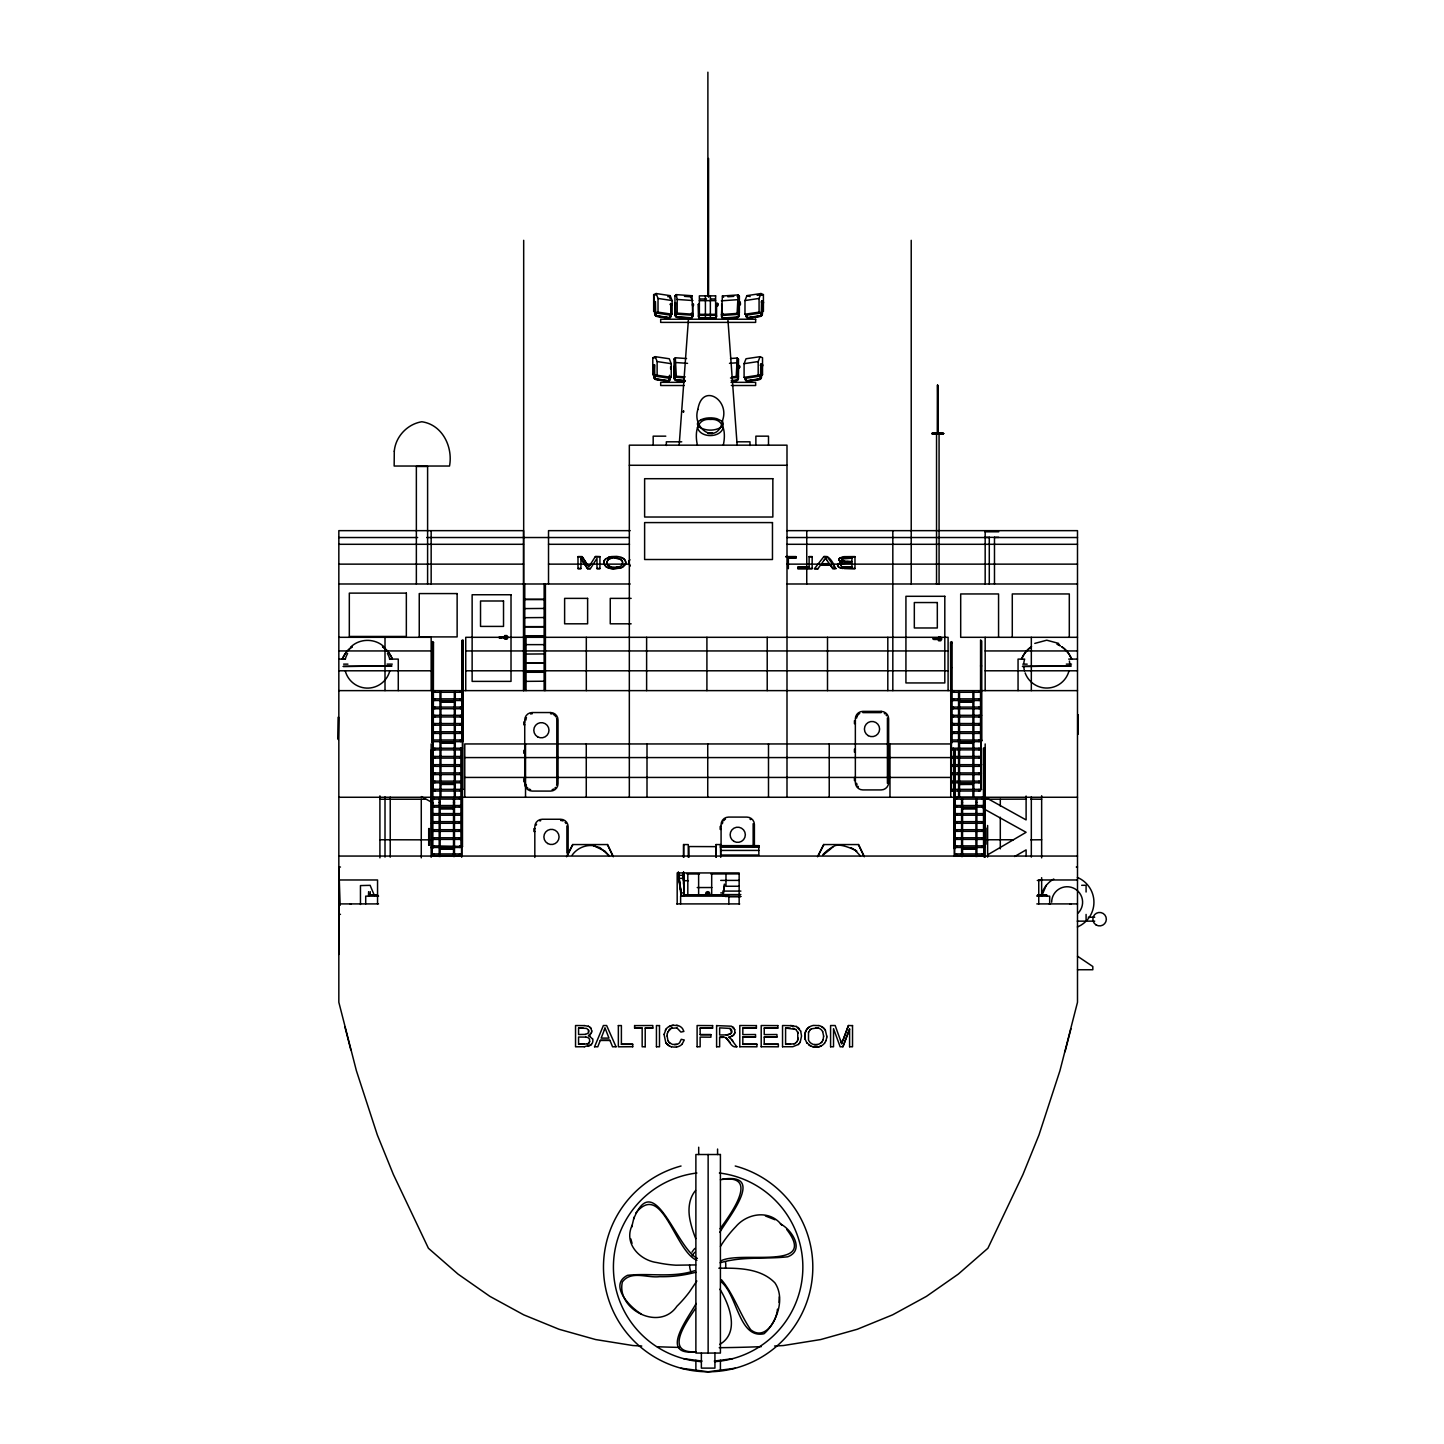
<?xml version="1.0" encoding="UTF-8"?>
<svg xmlns="http://www.w3.org/2000/svg" width="1444" height="1444" viewBox="0 0 1444 1444"><rect width="100%" height="100%" fill="white"/><g stroke="black" fill="none" stroke-linecap="round" stroke-linejoin="round"><path stroke-width="1.5" d="M678.391 871.995L681.532 896.146L678.608 875.299M683.662 871.995L683.626 879.234L683.553 874.432M725.989 873.891L725.953 886.255L739.129 886.255M683.373 880.696L683.391 872.194M683.445 857.321L683.481 844.559L688.246 844.559L688.301 857.321M678.373 878.349L683.572 878.349L683.662 875.299L678.355 875.299L681.171 896.146L681.153 892.915M683.806 896.146L683.662 875.299L683.572 878.349M724.346 884.107L722.993 896.146L724.653 885.028M683.481 884.107L683.553 875.299M678.373 877.519L678.337 879.288L678.283 872.375M338.835 954.43L338.835 867.032L340.459 867.032M720.484 847.664L720.556 845.642L758.768 845.642L758.876 855.047L720.682 855.047L720.556 845.642M758.678 847.664L758.768 845.642M431.16 750.05L432.695 750.05M953.942 848.512L953.961 749.382L955.116 750.05L954.917 848.675L954.719 847.484M779.074 1302.47L779.309 1296.874M664.059 1034.373L665.864 1042.983M826.69 1037.821L826.762 1036.16M823.64 1036.142L823.08 1039.861M433.2 741.674L433.29 742.866L433.489 642.237L432.352 641.551L432.153 742.866L432.207 642.598M433.29 739.996L463.055 739.996L463.253 741.079L462.982 639.927L461.755 640.504L461.954 741.638L432.171 741.638M679.167 445.366L688.445 319.214M955.098 750.465L953.942 750.537M432.695 848.44L432.731 642.201M462.477 846.834L462.513 640.558M667.11 1036.052L667.29 1033.886M708.823 893.601C702.614 893.006 712.831 893.006 706.621 893.601M731.368 1036.467L732.487 1035.908A5.632 5.198 0 0 0 734.87 1032.478L734.725 1029.644M603.754 562.745L603.827 561.68M738.913 302.608C740.555 308.113 739.545 300.298 740.303 302.446M737.956 366.397C738.768 363.527 738.534 370.711 737.956 366.397C739.418 363.888 740.736 368.021 738.389 367.967M589.621 1041.629L589.567 1039.463A3.484 3.213 0 0 0 587.257 1037.388L585.831 1037.027M622.581 562.709L622.021 564.839A7.78 4.043 0 0 1 619.169 566.86M588.647 1030.294L588.195 1033.218L585.289 1034.464M588.629 1032.388L588.773 1031.377M629.205 560.958L629.133 563.954M591.571 1032.352L591.769 1030.944M731.675 1032.388L729.978 1028.417L719.635 1027.875L719.635 1034.969L728.029 1034.879L731.224 1033.218M664.059 1034.464L666.099 1029.031A9.242 8.538 0 0 1 669.24 1026.449A11.173 10.307 0 0 1 673.337 1025.24L677.994 1025.655M607.112 561.174L607.021 563.828M606.877 562.745L607.834 560.001A7.274 3.791 0 0 1 612.545 557.853L619.043 558.359L622.003 560.597M826.69 1037.731L825.968 1040.709M761.457 301.85C764.309 297.915 763.334 306.706 761.457 301.85L762.811 300.749M762.703 302.41L762.27 303.366M760.555 364.971C763.425 361.036 762.45 369.844 760.555 364.971L762.631 364.628M632.183 1225.234C623.465 1243.374 639.548 1260.233 656.876 1262.561A125.953 125.664 0 0 0 675.954 1265.197L695.647 1264.926M739.039 315.225A2.184 2.04 -46 0 1 736.927 317.5L723.805 318.276A2.455 2.292 -46 0 1 721.44 316.074L722.397 296.002L738.101 294.919L739.364 296.128L739.364 313.023L738.606 312.301L738.119 314.377L722.415 315.478L721.404 314.503L737.108 313.402L738.119 314.377M737.108 313.402L738.101 294.919M738.48 376.144L737.722 375.422L737.234 377.516L736.223 376.541L737.216 358.04L730.483 358.509M697.434 445.257C694.943 434.626 695.683 418.02 710.358 419.428C725.014 418.02 725.754 434.626 723.263 445.257M697.434 427.424C700.033 438.29 720.664 438.29 723.263 427.424M433.489 642.652L432.316 642.742M463.253 641.1L461.881 641.262L461.755 741.007M808.514 1032.352L808.496 1039.969A7.78 7.184 0 0 0 811.347 1043.452C815.246 1046.268 821.546 1044.391 823.08 1039.77M722.415 315.478L722.903 313.384M631.696 1227.165L634.096 1217.166M797.07 1041.647L798.261 1038.182M797.792 1040.149L797.738 1031.846M1065.04 1051.755L1070.943 1028.724M604.404 1029.879L604.946 1027.749L608.971 1038.11L601.173 1038.11L604.404 1029.789M840.787 565.236L840.949 564.423A3.484 1.805 0 0 1 843.26 563.196L851.942 563.196M667.29 1033.976L667.832 1031.882M692.47 304.07L692.47 305.496M693.499 304.142L693.499 305.568M838.964 558.81L840.552 561.878M838.747 559.821L839.65 558.034M603.827 561.878L604.079 560.85M681.983 1044.355L684.275 1040.005L681.243 1039.301L679.655 1042.658A6.119 5.65 0 0 1 676.875 1044.355L672.489 1044.445L669.059 1042.442M777.45 1309.185C776.583 1321.368 764.381 1340.862 750.718 1329.762C739.851 1314.058 734.039 1294.781 721.531 1279.817M715.989 846.635L688.896 846.545L689.023 857.213M830.589 1046.81L830.589 1025.529L835.173 1025.529L841.708 1043.759L848.422 1025.529L852.52 1025.619M633.609 1219.097C654.276 1167.51 675.954 1247.833 697.398 1258.41M842.935 1040.366L848.422 1025.529M849.595 1029.067L842.917 1046.81L849.595 1028.976L849.595 1046.81M744.978 300.551L746.909 295.641L760.988 293.529L763.407 294.63L763.407 311.507L761.963 310.857L761.024 313.005L746.927 315.099L744.978 314.232L744.978 300.551L759.075 298.439L760.988 293.529M762.522 374.646L761.078 373.996L760.122 376.126L746.043 378.238L744.093 377.353L744.093 363.671L746.006 358.762L760.104 356.668L762.522 357.751L762.522 374.646L758.497 375.241M760.122 376.126L758.19 375.26L758.19 361.56L760.104 356.668M616.047 1046.719L612.581 1046.81L609.909 1040.312L600.307 1040.312L597.78 1046.81L594.549 1046.719M585.831 1037.117L578.575 1037.027L578.575 1044.319L587.329 1043.886A3.357 3.105 0 0 0 589.278 1042.46L589.621 1041.539M800.229 1042.081L801.546 1036.016L800.644 1030.98M594.549 1046.81L603.375 1025.529L606.642 1025.529L616.047 1046.81M1041.9 895.551L1046.214 885.334M950.892 742.721L950.549 642.237L951.831 641.605L951.975 642.869L950.892 642.742M950.748 741.638L980.53 741.638L980.566 639.963L981.288 640.919M432.496 750.718L431.521 750.537M462.279 749.093L461.304 748.931M983.725 748.931L984.7 747.848L983.364 748.335L983.581 847.466L953.798 847.466M825.968 1040.619L824.578 1043.218M808.514 1032.442L810.264 1029.608M589.964 1034.68L591.571 1032.261M951.831 642.598L951.885 742.866L951.795 741.674M981.721 640.956L981.83 741.079L981.667 740.086L951.885 739.996M696.152 1303.481C688.355 1317.776 657.959 1356.566 696.116 1351.692M431.305 750.393L431.521 848.512M461.304 846.906L461.322 845.859M731.224 1033.308L731.837 1031.305A3.429 3.177 0 0 0 729.978 1028.507M566.553 856.599L572.654 844.559L607.617 844.559L613.339 856.599M566.788 856.599L572.889 844.559M817.557 856.599L823.658 844.559M817.773 856.599L823.874 844.559M629.205 561.156L629.873 559.622M604.079 561.048L604.494 560.073M720.069 1228.79C730.104 1214.891 761.349 1172.889 720.43 1179.73M667.832 1031.973L671.279 1028.309L676.857 1027.929M635.865 1212.942C662.435 1180.506 674.619 1251.136 696.911 1260.341M719.852 1232.255C728.299 1217.4 765.861 1172.636 722.451 1179.188M740.104 302.265L740.303 304.756M739.274 304.828L739.075 302.319M505.581 636.84L505.581 637.977M939.394 638.41L939.394 639.53M695.448 1308.535C687.398 1320.664 663.482 1352.847 694.726 1351.855M589.91 565.218L595.343 556.572L599.928 556.572L599.928 568.701L596.986 568.701L596.986 558.341L590.343 568.701L587.6 568.701L580.921 558.503L580.921 568.701L577.997 568.701L577.997 556.572L582.094 556.572L588.809 566.987L589.91 565.019M799.362 1043.47L800.229 1041.99M696.838 1280.99L689.546 1291.802A125.953 125.664 0 0 1 676.875 1306.297C659.312 1332.072 615.92 1308.95 622.4 1281.911C631.154 1270.07 647.544 1278.301 659.673 1276.64C671.875 1276.983 684.095 1275.341 695.882 1272.218M665.341 1030.276L666.099 1029.121M823.946 560.489L825.571 557.817L826.112 559.153M823.946 560.29L821.546 563.792L829.343 563.593M695.539 1190.524C688.517 1198.827 687.922 1210.595 690.178 1220.812A114.798 114.383 58.1 0 0 695.719 1238.609M817.936 568.701L820.607 564.893L830.21 564.893C838.585 575.885 834.181 560.597 827.141 556.572L823.874 556.572L814.47 568.701L817.936 568.701L814.47 568.701M821.419 1042.55L822.394 1041.323M604.494 560.272L605.83 558.684M797.07 1041.557L795.211 1043.452M841.87 559.442L843.856 558.142L851.942 557.98L851.942 561.788L842.321 560.85M798.351 1044.553L799.362 1043.38M590.975 1033.507L588.556 1035.529L592.6 1038.94M827.358 850.426C811.077 865.263 845.011 837.574 827.629 850.426M676.55 295.821L674.962 295.839L674.962 312.734L675.702 312.012L676.189 314.106L691.911 315.189L692.921 314.214L677.2 313.131L676.189 314.106M674.962 295.839L676.207 294.63L691.929 295.731L692.885 315.785A2.455 2.292 46 0 1 690.503 317.987L677.38 317.211A2.184 2.04 46 0 1 675.269 314.954L675.395 302.698L675.666 314.557A2.184 2.04 46 0 0 677.796 316.832L690.485 317.716A2.184 2.04 46 0 0 692.597 315.749M692.885 303.908L692.47 316.182A2.455 2.292 46 0 1 690.106 318.384L677.362 317.5A2.455 2.292 46 0 1 674.998 314.954L675.395 302.698M690.665 296.941L691.929 295.731M684.979 381.216L676.478 380.62A2.455 2.292 46 0 1 674.095 378.093L674.059 358.978L675.323 357.769L686.55 358.545M685.358 380.548L676.893 379.952A2.184 2.04 46 0 1 674.781 377.696L674.384 366.235M674.059 375.873L674.817 375.151L675.305 377.227L684.294 377.859M675.305 377.227L676.315 376.252L675.323 357.769M761.927 363.87L761.385 366.505M584.297 1046.81L591.444 1044.481M590.524 1045.42L592.202 1043.344A6.733 6.209 0 0 0 592.6 1038.85M605.09 559.55L605.83 558.882A9.855 5.126 0 0 1 608.989 557.348M737.162 296.58L739.364 296.128M350.603 647.201C359.61 638.104 375.44 638.104 384.447 647.201M798.351 1044.463L792.792 1046.719L782.54 1046.719M810.264 1029.698L811.474 1028.724M622.779 567.131L625.396 564.423A15.649 8.123 0 0 0 624.945 560.236A10.415 5.415 0 0 0 620.992 557.492M839.65 558.25L843.982 556.662L854.974 556.572L854.974 568.701L842.52 568.304M719.708 1344.436C740.176 1332.505 729.455 1304.871 719.96 1289.185M987.876 854.722L1026.106 832.304L983.202 808.496M1014.627 856.527L1026.106 849.884L1026.106 856.382M842.285 558.954L851.942 558.178M730.465 1033.976L726.17 1034.879M621.732 567.654L625.396 564.225A15.649 8.123 0 0 0 624.945 560.037A10.415 5.415 0 0 0 622.653 558.034A10.072 5.234 0 0 0 617.039 556.463L611.696 556.554A10.559 5.487 0 0 0 608.989 557.149M811.474 1028.814L817.972 1027.839M760.122 295.262L762.576 294.738M654.511 295.316L655.811 294.72M654.908 357.841L652.796 357.751L652.796 374.646L656.821 375.241M653.681 294.63L656.099 293.529L670.197 295.641L672.11 300.551L672.11 314.232L670.16 315.099L656.063 313.005L655.125 310.857L653.681 311.507L653.681 294.63L654.673 313.763A2.455 2.058 65.9 0 0 656.785 316.453L668.211 318.167A2.455 2.058 65.9 0 0 670.341 316.11M655.432 301.543L655.684 313.438A2.184 1.823 65.9 0 0 657.598 315.839L668.969 317.536A2.184 1.823 65.9 0 0 670.864 315.695L670.864 303.854L671.117 315.767A2.455 2.058 65.9 0 1 668.987 317.824L657.562 316.11A2.455 2.058 65.9 0 1 655.432 313.42M667.76 296.724L670.197 295.641M670.576 303.421L671.406 304.197M670.576 305.731C671.821 300.803 672.958 306.958 671.063 304.901M656.063 313.005L658.013 312.139L672.11 314.232M652.796 357.751L655.215 356.668L669.294 358.762L671.225 363.671L671.225 377.353L669.276 378.238L655.179 376.126L654.24 373.996L652.796 374.646M669.456 375.278L669.456 379.23A2.455 2.058 65.9 0 1 667.327 381.288L655.901 379.591A2.455 2.058 65.9 0 1 653.771 376.902L654.547 364.682L654.8 376.559A2.184 1.823 65.9 0 0 656.695 378.96L668.085 380.656A2.184 1.823 65.9 0 0 669.98 378.833M670.612 366.686L670.612 368.996M655.179 376.126L657.128 375.26L671.225 377.353M1034.788 643.41L1046.738 640.197L1058.705 643.41M794.056 1043.922L795.211 1043.362M620.523 568.088L621.732 567.456M840.715 557.583L854.974 556.77M587.997 1046.377L589.387 1045.925M730.032 1036.882L732.487 1035.817A5.632 5.198 0 0 0 734.87 1032.388M619.169 566.662L616.353 567.474M603.827 563.431L605.938 566.68A9.44 4.91 0 0 0 609.151 568.178A11.353 5.902 0 0 0 613.267 568.864L620.523 567.889M832.737 847.213C839.848 839.072 869.053 858.62 851.003 847.664M694.672 1270.684C672.85 1278.102 649.385 1272.832 627.472 1275.341C608.177 1285.052 630.45 1307.813 641.425 1314.076M838.314 566.806A6.733 3.502 0 0 1 837.917 564.261L841.96 562.149L837.917 564.062A6.733 3.502 0 0 0 838.314 566.608L839.072 567.438M461.141 749.093L461.232 747.793L462.477 748.425M720.556 1261.045C740.032 1250.053 819.019 1271.731 786.818 1229.584M720.105 1262.796C742.126 1256.172 765.482 1259.349 787.774 1256.785C805.283 1250.017 791.583 1229.404 780.41 1223.916M676.875 1044.355L674.529 1044.68M676.496 1047.062L678.084 1046.629A8.736 8.05 0 0 0 681.983 1044.265M794.056 1043.831L785.59 1044.319L785.59 1028.038L795.915 1029.464M619.205 568.25L613.267 568.665A11.353 5.902 0 0 1 609.151 567.961A9.44 4.91 0 0 1 605.938 566.463L604.097 564.261M730.032 1036.792L728.498 1037.171L730.321 1038.218M937.968 433.543L931.795 433.543L943.762 433.543L931.976 433.525L943.564 433.543L937.445 433.543L937.679 384.988L938.04 433.525L943.564 433.543M937.968 433.525L936.542 433.543L936.542 583.954L939.069 583.954L939.069 433.543L931.976 433.525M617.833 567.041L613.104 567.275M750.158 296.598L746.909 295.641M757.143 295.334L763.407 294.63M761.566 301.182L763.19 300.93M761.566 302.608L763.623 302.265M761.89 303.204L763.515 302.933M744.978 314.232L759.075 312.139L761.024 313.005M744.093 363.671L758.19 361.56M760.681 364.303L762.306 364.05M745.339 378.833A2.184 1.823 -65.9 0 0 747.234 380.656L758.605 378.96A2.184 1.823 -65.9 0 0 760.519 376.559L760.753 364.682L760.753 376.541A2.455 2.058 -65.9 0 1 758.641 379.23L747.216 380.945A2.455 2.058 -65.9 0 1 745.086 378.888M745.862 379.23A2.455 2.058 -65.9 0 0 747.974 381.288L759.418 379.591A2.455 2.058 -65.9 0 0 761.529 376.902L761.529 365.025L761.277 376.902A2.184 1.823 -65.9 0 1 759.382 379.303L748.01 380.999A2.184 1.823 -65.9 0 1 746.115 379.176M760.356 365.386L762.107 365.115M760.681 365.747L762.739 365.404M760.988 366.325L762.631 366.054M744.093 377.353L758.19 375.26M714.275 1361.078L732.668 1358.66M735.231 1368.226L708.138 1371.8L681.045 1368.226M843.26 563.395L846.635 563.196M499.137 637.057C518.956 636.732 492.603 639.331 501.267 636.84M932.932 638.609C952.769 638.302 926.47 640.901 935.008 638.41M817.412 1044.553L814.163 1044.553M727.866 296.778L733.805 296.363M721.404 300.803L737.108 299.72M724.238 318.384A2.184 2.04 -46 0 1 722.126 316.398L721.693 304.846M721.711 316.019A2.184 2.04 -46 0 0 723.841 317.987L736.53 317.102A2.184 2.04 -46 0 0 738.642 314.846L738.642 303.005L740.465 303.041M721.711 304.179L721.838 316.453A2.455 2.292 -46 0 0 724.202 318.655L736.963 317.77A2.455 2.292 -46 0 0 739.328 315.243L738.642 303.005M738.245 303.655L740.194 303.511M738.913 304.034L740.537 303.818M739.075 304.648L740.465 304.485M731.819 381.198L736.061 380.909A2.455 2.292 -46 0 0 738.444 378.364L738.48 359.249L737.541 359.321L737.758 377.967A2.184 2.04 -46 0 1 735.646 380.241L731.404 380.53M729.491 363.31L736.223 362.841M738.028 365.747L739.418 365.585M738.444 366.487L738.155 378.364A2.184 2.04 -46 0 1 736.043 380.62L731.422 380.801M738.552 366.253L739.581 366.18M737.342 366.776L739.31 366.632M738.028 367.173L739.635 366.957M738.191 367.769L739.581 367.606M731.747 376.848L736.223 376.541M730.502 377.985L737.234 377.516M939.069 583.954L936.578 583.954M812.719 1046.719L817.25 1047.008A11.353 10.469 0 0 0 821.365 1045.781A9.44 8.718 0 0 0 824.578 1043.128M815.788 1047.171L817.25 1047.099A11.353 10.469 0 0 0 821.365 1045.871M718.823 1268.211C737.92 1267.976 760.735 1268.085 774.923 1282.886C785.392 1298.174 777.125 1322.415 763.966 1333.769C738.534 1338.931 737.685 1294.907 720.935 1281.622M585.289 1034.373L578.575 1034.518L578.575 1028.038L586.661 1028.417L588.647 1030.384M937.589 433.525L937.445 385.007M700.34 298.98L706.477 298.98M710.574 298.98L714.672 298.98M699.365 300.641L715.628 300.641M716.603 303.619L717.668 303.547M717.668 304.142L716.26 303.98L716.26 316.236A2.184 2.112 0 0 1 714.076 318.348M716.603 304.269L717.668 304.269M698.445 304.594L699.365 304.594M716.603 305.045L717.668 304.919M716.603 305.568L717.668 305.659M716.603 305.857L717.668 305.857L717.668 303.348L716.603 303.348L716.549 316.254A2.455 2.383 0 0 1 714.094 318.637L700.9 318.637A2.455 2.383 0 0 1 698.445 316.254L698.445 303.98L698.734 316.236A2.184 2.112 0 0 0 700.936 318.348M699.365 314.323L715.628 314.323M684.167 382.335L660.684 382.335L660.684 385.512L684.167 385.512M731.007 382.335L755.645 382.335L755.645 385.512L731.35 385.512M665.792 436.16L653.175 436.16L653.175 445.167M681.748 441.81L666.334 441.81L666.334 445.51M736.783 441.81L749.996 441.81L749.996 445.51M629.331 465.275L786.998 465.275M630.18 530.652L548.521 530.652L548.521 583.99M786.89 530.652L1077.495 530.652L1077.495 1002.28L1059.95 1070.672L1038.994 1134.93L1022.966 1174.459L987.895 1248.266L958.311 1274.095L926.434 1296.369L892.627 1314.834L857.267 1329.274L820.733 1339.545L783.442 1345.537A1293.824 1293.824 0 0 1 774.58 1346.025M984.989 531.789L998.761 531.789M984.989 537.348L998.761 537.348M338.835 537.529L417.659 537.529M426.666 537.529L629.349 537.529M786.98 537.529L989.663 537.529M994.176 537.529L1077.495 537.529M338.835 544.298L523.504 544.298M548.521 544.298L629.53 544.298M787.052 544.298L1077.495 544.298M785.789 556.572L795.915 556.572L795.915 558.178L788.352 558.178M577.997 556.77L582.094 556.77L587.582 565.073M599.928 556.77L595.343 556.572M785.789 556.77L795.915 556.77M809.127 556.77L812.16 556.77M835.968 568.701L827.141 556.77L823.874 556.572M795.915 557.98L788.352 557.98L788.352 568.701M846.978 561.572L851.942 561.572M338.835 564.135L523.504 564.135M548.521 564.135L629.53 564.135M787.052 564.135L1077.495 564.135M832.737 568.701L830.21 565.091L820.607 564.893M809.127 567.095L797.81 567.095L797.81 568.701L812.16 568.701L812.16 556.572L809.127 556.572L809.127 567.293L797.81 567.293M851.942 567.095L843.188 566.914A3.357 1.751 0 0 1 841.238 566.247L840.895 565.579M577.997 568.503L580.921 568.503M587.6 568.503L590.343 568.701M596.986 568.503L599.928 568.503M797.81 568.503L812.16 568.503M832.737 568.503L835.968 568.503M854.974 568.503L844.198 568.449M338.835 583.99L630.18 583.99M786.89 583.99L1077.495 583.99M631.154 598.376L610.252 598.376L610.252 623.808L631.154 623.808M524.768 599.35L544.135 599.35M524.768 599.495L544.135 599.495M524.768 608.592L544.135 608.447M524.768 617.689L544.135 617.545M524.768 626.642L544.135 626.642M524.768 626.786L544.135 626.786M338.835 637.309L431.16 637.309L431.16 690.629M1077.495 637.309L960.693 637.309L960.693 593.953L998.562 593.953L998.562 637.309M499.046 637.761L501.267 637.977M524.352 644.638L543.72 644.638M338.835 650.937L431.16 650.937M465.744 650.937L948.094 650.937M985.169 650.937L1077.495 650.937M524.768 654.078L544.135 653.933M338.835 659.096L345.441 659.096M389.465 659.096L398.273 659.096L398.273 690.629M1068.686 659.096L1077.495 659.096M343.6 664.132L347.95 664.132M387.1 664.132L392.263 664.132M1022.821 664.132L1027.171 664.132M1066.322 664.132L1071.484 664.132M461.954 665.937L463.055 665.937M980.53 665.937L981.649 665.937M432.171 667.579L433.272 667.579M950.748 667.579L951.867 667.579M338.835 670.792L431.16 670.792M465.744 670.792L948.094 670.792M985.169 670.792L1077.495 670.792M524.768 672.128L544.135 672.128M524.768 672.272L544.135 672.272M524.768 681.369L544.135 681.225M523.504 690.467L524.768 690.304L524.768 583.827M338.835 690.629L1077.495 690.629M432.171 692.272L461.954 692.272M950.748 692.272L980.53 692.272M433.29 698.86L461.954 698.86M951.885 698.86L980.53 698.86M433.29 700.502L461.954 700.502M951.885 700.502L980.53 700.502M440.943 701.856L454.318 701.856M959.52 701.856L972.895 701.856M440.943 702.073L454.318 702.073M959.52 702.073L972.895 702.073M433.29 707.091L461.954 707.091M951.885 707.091L980.53 707.091M433.29 708.733L461.954 708.733M951.885 708.733L980.53 708.733M862.844 712.614L881.165 712.614M1077.892 714.816L1078.09 734.166L1077.892 714.654M433.29 715.322L463.055 715.322M951.885 715.322L981.649 715.322M432.171 716.964L461.954 716.964M950.748 716.964L980.53 716.964M855.408 720.755L854.451 720.755L854.451 723.643L855.408 723.643M524.786 721.928L523.829 721.928L523.829 724.798L524.786 724.798M433.29 723.534L461.954 723.534M951.885 723.534L980.53 723.534M433.29 725.195L461.954 725.195M951.885 725.195L980.53 725.195M433.29 731.765L461.954 731.765M951.885 731.765L980.53 731.765M433.29 733.408L461.954 733.408M951.885 733.408L980.53 733.408M440.943 743.01L454.318 743.01M959.52 743.01L972.895 743.01M440.943 743.209L454.318 743.299M959.52 743.209L972.895 743.299M461.954 748.227L433.29 748.227L433.29 749.869L461.954 749.869M855.408 749.219L854.451 749.219L854.451 752.089L855.408 752.089M524.786 750.375L523.829 750.375L523.829 753.263L524.786 753.263M461.954 756.457L433.29 756.457L433.29 758.1L461.954 758.1M464.769 757.577L950.73 757.577M461.954 764.688L433.29 764.688L433.29 766.331M981.649 764.688L951.885 764.688L951.885 766.331M432.171 766.331L461.954 766.331M950.748 766.331L980.53 766.331L980.53 764.688M461.954 772.919L433.29 772.919L433.29 774.562L461.954 774.562M461.159 773.28L462.261 773.28M983.581 773.28L984.682 773.28M431.377 774.886L432.478 774.886M953.798 774.886L954.899 774.886M464.769 777.432L950.73 777.432M855.408 777.666L854.451 777.666L854.451 780.554L855.408 780.554M524.786 778.839L523.829 778.839L523.829 781.709L524.786 781.709M461.954 781.15L433.29 781.15L433.29 782.792L461.954 782.792M440.943 784.146L454.318 784.146M959.52 784.363L972.895 784.146M440.943 784.435L454.318 784.435M959.52 784.435L972.895 784.435M463.055 789.363L433.29 789.363L433.29 791.023M981.649 789.363L951.885 789.363L951.885 791.023M432.171 791.023L461.954 791.023M950.748 791.023L980.53 791.023L980.53 789.363M439.987 796.781L440.943 796.781M454.318 796.781L455.275 796.781M958.563 796.781L959.52 796.781M972.895 796.781L973.852 796.781M338.835 797.268L1077.495 797.268M432.496 797.467L462.261 797.467M954.917 797.467L984.682 797.467M431.377 799.092L461.159 799.092M953.798 799.092L983.581 799.092M379.916 799.236L425.619 799.236M985.061 799.236L1026.413 799.146M1030.763 799.146L1041.647 799.236M439.193 802.431L440.149 802.431M453.524 802.431L454.481 802.431M961.596 802.431L962.552 802.431M975.927 802.431L976.884 802.431M432.496 805.535L461.159 805.535M954.917 805.535L983.581 805.535M432.496 807.142L461.159 807.142M954.917 807.142L983.581 807.142M440.149 808.478L453.524 808.478M962.552 808.478L975.927 808.478M440.149 808.766L453.524 808.766M962.552 808.766L975.927 808.766M432.496 813.604L461.159 813.604M954.917 813.604L983.581 813.604M432.496 815.21L461.159 815.21M954.917 815.21L983.581 815.21M432.496 821.654L462.261 821.654M954.917 821.654L984.682 821.654M431.377 823.279L461.159 823.279M953.798 823.279L983.581 823.279M721.134 826.473L720.177 826.473L720.177 829.361L721.134 829.361M985.169 827.394L985.169 830.282M534.876 828.639L533.919 828.639L533.919 831.509L534.876 831.509M432.496 829.722L461.159 829.722M954.917 829.722L983.581 829.722M432.496 831.347L461.159 831.347M954.917 831.347L983.581 831.347M432.496 837.791L461.159 837.791M954.917 837.791L983.581 837.791M432.496 839.397L461.159 839.397M954.917 839.397L983.581 839.397M379.916 839.758L429.987 839.848M987.227 839.758L1013.363 839.758M1030.763 839.848L1041.647 839.758M715.899 844.559L720.664 844.559L720.718 857.321M823.621 844.559L858.62 844.559L864.324 856.599M432.496 845.859L462.477 846.455M609.494 855.985L600.018 847.664L593.845 845.787L604.982 851.148L609.224 855.985M720.52 845.787L758.732 845.787M954.917 845.859L984.682 845.859L984.862 846.906L984.7 749.093M720.61 847.213L758.804 847.213M431.377 847.466L461.159 847.466L461.087 748.786M440.149 848.801L453.524 848.801M975.927 848.801L962.552 849L975.927 849.072M440.149 849.072L453.524 849.072M720.646 850.426L758.84 850.426M572.203 855.047C576.896 848.422 585.38 844.361 594.116 845.787M338.835 856.057L1077.495 856.057M1076.285 867.032L1077.495 867.032M687.001 873.963L699.438 873.963M710.881 873.963L739.166 873.891M338.835 879.974L377.552 879.974L377.552 903.908M1077.495 879.974L1038.759 879.974L1038.759 903.908M720.7 880.389L739.147 880.389M1037.297 880.461L1041.647 880.371M683.553 872.375L683.86 880.696L688.373 880.696M1081.664 885.298L1086.087 885.298L1086.087 892.013M697.235 887.555L711.856 887.537M722.903 891.092L740.88 891.092M681.55 892.915L683.824 892.915M720.755 892.915L723.011 892.915M722.866 894.576L740.844 894.576M368.599 894.919L377.552 894.919M1037.839 894.919L1046.792 894.919L1046.792 896.146M377.606 895.352L369.141 894.919M1037.243 895.352L1046.25 894.919M378.545 896.146L365.711 896.146L365.711 903.908M1036.846 896.146L1049.68 896.146L1049.68 903.908M725.068 896.453L740.79 896.453M729.527 896.598L740.754 896.598M350.062 903.908L351.325 903.908M1049.156 903.908L1050.42 903.908M1069.805 903.908L1071.069 903.908M338.835 903.908L378.545 903.908M676.64 903.908L739.689 903.908M1036.846 903.908L1077.495 903.908M338.835 914.341L340.459 914.341M1088.253 917.229L1094.714 917.229M1077.242 921.146L1094.714 921.146M1077.495 969.736L1092.819 969.736L1092.819 966.505L1077.495 956.199M584.152 1025.619L575.542 1025.529L575.542 1046.81L584.297 1046.719M618.357 1025.619L621.389 1025.529L621.389 1044.319L632.707 1044.319M634.602 1025.619L652.814 1025.529L652.814 1028.128L645.215 1028.128M659.493 1025.619L656.442 1025.529L656.442 1046.81M712.596 1025.619L697.109 1025.529L697.109 1046.81M716.603 1025.619L731.458 1026.197L734.725 1029.734M756.403 1025.619L739.797 1025.529L739.797 1046.81M777.811 1025.619L761.205 1025.529L761.205 1046.81M634.602 1028.038L642.165 1028.038L642.165 1046.81L645.215 1046.719M652.814 1028.038L645.215 1028.038L645.215 1046.81M712.596 1028.038L700.141 1028.038L700.141 1034.68L710.917 1034.68M756.403 1028.038L742.83 1028.038L742.83 1034.608L755.537 1034.518L755.537 1037.099L742.83 1037.099M777.811 1028.038L764.237 1028.038L764.237 1034.608L776.944 1034.518L776.944 1037.099L764.237 1037.099M578.575 1028.128L583.177 1028.128M642.165 1028.128L634.602 1028.128L634.602 1025.529M700.141 1028.128L712.596 1028.128L712.596 1025.529M742.83 1028.128L756.403 1028.128L756.403 1025.529M764.237 1028.128L777.811 1028.128L777.811 1025.529M785.59 1028.128L790.409 1028.128M700.141 1034.59L710.917 1034.59L710.917 1037.189L700.141 1037.099L700.141 1046.81L697.109 1046.719M755.537 1037.009L742.83 1037.009L742.83 1044.319L756.945 1044.319M776.944 1037.009L764.237 1037.009L764.237 1044.319L778.352 1044.319M716.603 1046.719L719.635 1046.81L719.635 1037.315C728.949 1033.669 729.148 1048.795 736.837 1046.719M719.635 1037.406L723.173 1037.406M600.307 1040.402L609.909 1040.402M578.575 1044.229L584.297 1044.229M621.389 1044.229L632.707 1044.229L632.707 1046.81M742.83 1044.229L756.945 1044.229L756.945 1046.81L739.797 1046.719M764.237 1044.229L778.352 1044.229L778.352 1046.81L761.205 1046.719M785.59 1044.229L790.482 1044.229M632.707 1046.719L618.357 1046.81L618.357 1025.529M656.442 1046.719L659.493 1046.81L659.493 1025.529M830.589 1046.719L833.531 1046.81L833.531 1028.688L840.173 1046.81L842.917 1046.719M849.595 1046.719L852.52 1046.81L852.52 1025.529M790.464 1025.529L796.384 1026.504M792.828 1025.691L782.54 1025.529L782.54 1046.81M617.039 556.662L611.696 556.752A10.559 5.487 0 0 0 607.78 557.781M614.693 557.907L621.281 559.731M584.152 1025.529L588.376 1026.269M684.474 296.363L690.394 296.778M676.207 294.63L677.2 299.45L692.921 300.532M674.998 303.096L676.081 303.366M674.059 358.978L674.998 359.033L674.998 370.404M676.315 362.57L687.543 363.346M676.315 376.252L685.286 376.884M685.377 380.819L676.875 380.241A2.455 2.292 46 0 1 674.51 377.696M684.961 380.927L676.496 380.35A2.184 2.04 46 0 1 674.384 378.075L674.51 365.819M845.227 561.752L841.888 560.38M683.608 412.172L683.608 410.764L683.192 412.1M815.824 1027.659L817.972 1027.929A7.274 6.715 0 0 1 822.683 1031.72M683.608 1358.66L702.001 1361.078M843.188 567.113L851.942 567.293L851.942 562.998M656.099 293.529L658.013 298.439L672.11 300.551M669.944 304.359L671.695 304.63M655.215 356.668L657.128 361.56L671.225 363.671M653.771 365.025L654.024 376.902A2.184 1.823 65.9 0 0 655.919 379.303L667.308 380.999A2.184 1.823 65.9 0 0 669.204 379.176M613.104 567.474L610.289 566.644M842.52 568.503L839.993 567.709M818.82 1025.601L813.477 1025.42A10.072 9.296 0 0 0 807.864 1028.218A10.415 9.603 0 0 0 805.572 1031.792A15.649 14.44 0 0 0 805.12 1039.12L806.853 1042.965M814.199 1047.081L811.311 1046.268M676.478 1025.276L677.994 1025.565A8.411 7.761 0 0 1 682.615 1028.742L683.896 1031.431L680.9 1032.081L676.857 1027.839M792.756 1028.236L794.344 1028.561M765.446 1215.974L775.013 1219.747M611.624 567.239L608.123 565.416M841.13 568.25L839.072 567.239M669.98 1046.304L671.406 1046.828M841.96 562.348L838.946 560.362M590.397 1036.214L588.556 1035.529M763.19 303.24L762.378 301.706M760.988 364.014L762.306 366.361M760.519 364.718L761.529 365.025M811.311 1046.359L806.853 1042.875M665.864 1042.893L669.98 1046.395M985.007 797.106L1026.106 819.921L1026.106 796.023M421.413 796.583L433.128 803.081M588.376 1026.179L590.867 1028.146L591.769 1031.034M796.384 1026.413L800.644 1031.07M462.188 847.014L462.242 748.786M432.406 848.621L432.46 750.393M808.784 1044.951L809.994 1045.727M668.734 1045.691L666.677 1043.976M609.097 566.301L607.437 564.586M781.818 1225.234C769.995 1209.386 747.234 1213.05 735.718 1226.768A114.798 114.78 -76.7 0 0 720.448 1246.425M726.242 1037.983L729.978 1042.406M669.781 1043.218L667.958 1040.673M739.328 303.366L738.931 314.846A2.455 2.292 -46 0 1 736.548 317.391M722.397 296.002L723.643 297.211M737.216 358.04L738.48 359.249M739.418 367.895L738.985 366.325M730.321 1038.128L736.837 1046.81M797.918 1027.352L799.507 1028.958M589.802 1027.081L590.867 1028.236M732.884 1026.883L734.003 1028.11M795.915 1029.373L798.117 1033.11M855.967 851.148L860.498 855.985M731.621 1039.499L732.848 1041.052M629.584 564.875L630.288 566.03M826.816 560.091L829.343 563.792M580.921 558.702L587.6 568.701M818.82 1025.511A10.559 9.729 0 0 1 822.737 1027.316A9.855 9.097 0 0 1 824.686 1029.283L825.427 1030.565M826.112 558.954L826.816 560.29M858.35 844.559L864.108 856.599M607.364 844.559L613.104 856.599M825.427 1030.475L826.762 1036.251M607.021 563.629L607.437 564.784M374.429 895.551L370.115 885.334L360.458 885.587L360.458 904.467M622.003 560.398L622.436 561.662M629.584 565.073L628.97 562.474M840.607 1040.528L841.708 1043.669M822.683 1031.63L823.64 1036.232M667.958 1040.763L667.11 1035.962M630.866 1238.934L632.039 1243.284M344.881 1026.774L350.784 1049.806M691.423 313.113L691.911 315.189M678.355 875.299L680.792 890.713M622.436 561.463L622.581 562.907M603.754 562.546L603.827 563.629M737.162 445.366L727.884 319.214M338.835 867.032L340.152 905.334M716.025 846.527L716.152 857.194M716.152 844.559L716.188 857.321M683.734 844.559L683.77 857.321M1086.087 914.431L1086.087 921.146M1069.3 637.309L1069.3 593.953L1012.28 593.953L1012.28 637.309M1041.647 795.752L1041.647 857.862M1041.647 877.663L1041.647 896.219M1031.323 637.309L1031.323 690.629M1031.323 796.908L1031.323 857.104M1018.056 690.629L1018.056 659.096L1024.662 659.096A22.996 22.996 0 0 0 1023.832 663.049M1000.295 799.236L1000.295 805.987M1000.295 817.25L1000.295 848.855M994.483 537.348L994.483 583.99M989.284 537.348L989.284 583.99M987.624 825.463L987.624 857.122M987.01 828.098L987.01 844.235M985.169 530.652L985.169 583.99M985.169 637.309L985.169 690.629M985.169 743.949L985.169 857.267M984.266 749.093L984.266 856.852M984.122 748.407L983.978 856.852M982.028 797.467L982.028 799.092M982.028 805.535L982.028 807.142M982.028 821.654L982.028 823.279M982.028 829.722L982.028 831.347M982.028 837.791L982.028 839.397M982.028 845.859L982.028 847.466M982.028 853.927L982.028 855.534M981.234 641.262L981.234 789.363M981.09 640.558L981.09 789.363M978.996 690.629L978.996 692.272M978.996 698.86L978.996 700.502M978.996 707.091L978.996 708.733M978.996 715.322L978.996 716.964M978.996 723.534L978.996 725.195M978.996 731.765L978.996 733.408M978.996 739.996L978.996 741.638M978.996 748.227L978.996 749.869M978.996 756.457L978.996 758.1M978.996 764.688L978.996 766.331M978.996 772.919L978.996 774.562M978.996 781.15L978.996 782.792M978.996 789.363L978.996 791.023M976.884 799.092L976.884 856.563M975.927 799.092L975.927 856.563M973.852 692.272L973.852 796.998M972.895 692.272L972.895 796.998M962.552 799.092L962.552 856.563M961.596 799.092L961.596 856.563M959.52 692.272L959.52 796.998M958.563 692.272L958.563 796.998M956.451 797.467L956.451 799.092M956.451 805.535L956.451 807.142M956.451 813.604L956.451 815.21M956.451 821.654L956.451 823.279M956.451 829.722L956.451 831.347M956.451 837.791L956.451 839.397M956.451 845.859L956.451 847.466M956.451 853.927L956.451 855.534M954.484 750.699L954.484 856.274L954.34 750.014M953.419 690.629L953.419 692.272M953.419 698.86L953.419 700.502M953.419 707.091L953.419 708.733M953.419 715.322L953.419 716.964M953.419 723.534L953.419 725.195M953.419 731.765L953.419 733.408M953.419 748.227L953.419 749.869M953.419 756.457L953.419 758.1M953.419 764.688L953.419 766.331M953.419 772.919L953.419 774.562M953.419 781.15L953.419 782.792M953.419 789.363L953.419 791.023M951.452 642.905L951.452 791.023M951.307 642.201L951.163 791.023M950.73 797.268L950.73 743.949L464.769 743.949L464.769 797.268M948.094 690.629L948.094 637.309L465.744 637.309L465.744 690.629M911.218 240.318L911.218 583.99M892.825 530.652L892.825 690.629M889.973 743.949L889.973 797.268M887.807 637.309L887.807 690.629M829.235 743.949L829.235 797.268M827.502 637.309L827.502 690.629M806.745 530.652L806.745 583.99M786.998 797.268L786.998 445.167L629.331 445.167L629.331 797.268M768.497 445.167L768.497 436.16L755.88 436.16L755.88 445.167M768.497 743.949L768.497 797.268M767.215 637.309L767.215 690.629M762.432 301.904L762.432 313.763A2.455 2.058 -65.9 0 1 760.302 316.453L748.876 318.167A2.455 2.058 -65.9 0 1 746.747 316.11M762.179 301.94L762.179 313.781A2.184 1.823 -65.9 0 1 760.266 316.182L748.894 317.879A2.184 1.823 -65.9 0 1 746.999 316.055M759.075 298.439L759.075 312.139M754.4 846.491L754.4 824.542A7.473 7.473 0 0 0 746.945 817.105L728.534 817.087A7.473 7.473 0 0 0 721.079 824.542L721.079 846.491M753.154 846.509L753.154 824.578A6.263 6.263 0 0 0 753.1 823.766M739.147 903.908L739.147 872.934L677.182 872.934L677.182 903.908M738.046 366.108L738.046 377.985A2.455 2.292 -46 0 1 735.664 380.512M728.859 903.908L728.859 896.146L680.629 896.146L680.629 903.908M725.989 896.146L725.989 894.919L683.499 894.919L683.499 896.146M725.429 894.919L684.059 894.919M720.412 1360.284L720.412 1370.194M717.578 1149.045L717.578 1154.514M716.603 1025.529L716.603 1046.81M714.924 1353.064L714.924 1368.118L701.369 1368.118L701.369 1353.064M711.693 873.963L711.693 895.352M710.358 295.858L710.358 319.214M709.347 895.352L709.347 894.919A2.04 2.04 0 0 0 709.094 892.193A2.04 2.04 0 0 0 706.351 892.193A2.04 2.04 0 0 0 706.08 894.919L706.08 895.352M708.571 158.443L708.571 297.193M708.138 1154.514L708.138 1353.064M707.885 72.2L707.885 295.858M707.74 743.949L707.74 797.268M706.91 637.309L706.91 690.629M705.412 295.858L705.412 319.214M698.625 873.963L698.625 895.352M698.697 1147.222L698.697 1154.514M695.882 1360.284L695.882 1370.194M687.813 873.963L687.813 895.352M683.86 880.696L683.86 895.479M677.2 299.45L677.2 313.131M658.013 298.439L658.013 312.139M657.128 361.56L657.128 375.26M654.908 301.94L654.908 313.781A2.184 1.823 65.9 0 0 656.821 316.182L668.193 317.879A2.184 1.823 65.9 0 0 670.088 316.055M647.002 743.949L647.002 797.268M646.623 637.309L646.623 690.629M586.318 637.309L586.318 690.629M586.264 743.949L586.264 797.268M568.142 853.043L568.142 826.708A7.473 7.473 0 0 0 560.687 819.253L542.276 819.253A7.473 7.473 0 0 0 534.822 826.708L534.822 857.429M566.896 853.043L566.896 826.744A6.263 6.263 0 0 0 566.842 825.932M545.417 583.845L545.417 690.467L544.135 690.467L544.135 583.845M526.031 637.309L526.031 690.629M525.526 743.949L525.526 797.268M523.685 240.318L523.685 583.99M523.504 690.629L523.504 530.652L338.835 530.652L338.835 1002.28L356.379 1070.672L377.317 1134.93L393.364 1174.459L428.417 1248.266L458.019 1274.095L489.895 1296.369L523.703 1314.834L559.063 1329.274L595.596 1339.545L632.887 1345.537A1293.824 1293.824 0 0 0 641.75 1346.025M462.658 641.262L462.658 789.363M461.719 748.407L461.863 856.852M461.557 749.093L461.557 856.852M460.419 690.629L460.419 692.272M460.419 698.86L460.419 700.502M460.419 707.091L460.419 708.733M460.419 715.322L460.419 716.964M460.419 723.534L460.419 725.195M460.419 731.765L460.419 733.408M460.419 739.996L460.419 741.638M460.419 748.227L460.419 749.869M460.419 756.457L460.419 758.1M460.419 764.688L460.419 766.331M460.419 772.919L460.419 774.562M460.419 781.15L460.419 782.792M460.419 789.363L460.419 791.023M459.625 797.467L459.625 799.092M459.625 805.535L459.625 807.142M459.625 821.654L459.625 823.279M459.625 829.722L459.625 831.347M459.625 837.791L459.625 839.397M459.625 845.859L459.625 847.466M459.625 853.927L459.625 855.534M455.275 692.272L455.275 796.998M454.481 799.092L454.481 856.563M454.318 692.272L454.318 796.998M453.524 799.092L453.524 856.563M440.943 692.272L440.943 796.998M440.149 799.092L440.149 856.563M439.987 692.272L439.987 796.998M439.193 799.092L439.193 856.563M434.843 690.629L434.843 692.272M434.843 698.86L434.843 700.502M434.843 707.091L434.843 708.733M434.843 715.322L434.843 716.964M434.843 723.534L434.843 725.195M434.843 731.765L434.843 733.408M434.843 748.227L434.843 749.869M434.843 756.457L434.843 758.1M434.843 764.688L434.843 766.331M434.843 772.919L434.843 774.562M434.843 781.15L434.843 782.792M434.843 789.363L434.843 791.023M434.048 797.467L434.048 799.092M434.048 805.535L434.048 807.142M434.048 813.604L434.048 815.21M434.048 821.654L434.048 823.279M434.048 829.722L434.048 831.347M434.048 837.791L434.048 839.397M434.048 845.859L434.048 847.466M434.048 853.927L434.048 855.534M432.875 642.905L432.875 791.023M431.937 750.014L432.081 856.274M431.774 750.699L431.774 856.274M431.16 530.652L431.16 583.99M431.16 743.949L431.16 857.267M429.319 828.531L429.319 845.3M428.706 828.531L428.706 845.3M427.604 583.99L427.604 466.484L416.359 466.484L416.359 583.99M421.269 799.236L421.269 857.862M390.223 797.088L390.223 857.194M385.007 637.309L385.007 690.629M385.007 796.908L385.007 857.104M379.916 795.843L379.916 857.862M370.242 891.652L370.242 895.352M368.599 891.652L368.599 896.146M761.295 1346.638A1293.824 1293.824 0 0 1 719.22 1347.685M679.402 1347.414A1293.824 1293.824 0 0 1 657.255 1346.729M1077.386 877.447A26.804 26.804 0 0 1 1077.386 926.976M1041.25 895.28A26.804 26.804 0 0 1 1053.741 878.999M1051.665 902.211A15.469 15.469 0 0 1 1073.054 887.916A15.469 15.469 0 0 1 1078.072 913.149M342.499 659.096A26.678 26.678 0 0 1 352.3 646.695A26.913 26.75 0 0 0 342.264 659.096M1021.72 659.096A26.678 26.678 0 0 1 1031.521 646.695M1071.502 659.096A26.678 26.678 0 0 0 1061.701 646.695A26.913 26.75 0 0 1 1071.629 659.096M1021.486 659.096A26.913 26.75 0 0 1 1031.359 646.713M725.502 1261.894A18.086 18.086 0 0 1 725.502 1268.175M691.297 1272.687A18.086 18.086 0 0 1 689.6 1265.034M692.019 1255.991A18.086 18.086 0 0 1 694.907 1252.255M692.019 1252.165A18.086 18.086 0 0 1 694.907 1248.428M719.383 1173.015A94.781 94.781 0 0 1 714.87 1361.656M701.405 1361.656A94.781 94.781 0 0 1 696.892 1173.015M735.231 1166.012A104.69 104.69 0 0 1 793.893 1327.162A104.69 104.69 0 0 1 622.4 1327.162A104.69 104.69 0 0 1 681.045 1166.012M607.834 560.2A7.274 3.791 0 0 1 612.545 558.07M589.278 1042.369A3.357 3.105 0 0 1 587.329 1043.886M676.496 1046.972A13.971 12.906 0 0 1 671.406 1046.738M668.825 1030.114A6.534 6.029 0 0 1 672.326 1027.857M809.524 1026.828A10.415 9.603 0 0 0 805.572 1031.702A15.649 14.44 0 0 0 805.12 1039.211M669.24 1026.54A11.173 10.307 0 0 1 673.337 1025.33M821.528 1026.648A9.855 9.097 0 0 1 824.686 1029.373M1068.957 671.009A22.996 22.996 0 0 1 1025.132 672.904M1024.518 671.009A22.996 22.996 0 0 1 1023.832 667.038M1069.39 661.045A22.996 22.996 0 0 1 1069.751 665.052M389.754 671.009A22.996 22.996 0 0 1 345.296 671.009M345.296 659.096A22.996 22.996 0 0 1 347.607 653.536M387.443 653.536A22.996 22.996 0 0 1 389.754 659.096M858.422 786.854A6.263 6.263 0 0 1 857.88 786.24M857.068 784.832A6.263 6.263 0 0 1 856.635 783.244M887.374 783.244A6.263 6.263 0 0 0 887.428 782.431L887.428 718.877A6.263 6.263 0 0 0 887.374 718.047M884.306 713.444A6.263 6.263 0 0 1 884.973 713.914M886.129 715.069A6.263 6.263 0 0 1 886.58 715.737M856.635 718.047A6.263 6.263 0 0 1 857.068 716.477M857.429 715.737A6.263 6.263 0 0 1 858.422 714.437M859.036 713.914A6.263 6.263 0 0 1 859.721 713.444M525.959 720.033A6.263 6.263 0 0 1 526.446 717.632M530.598 713.986A6.263 6.263 0 0 1 532.222 713.769M530.598 789.651A6.263 6.263 0 0 1 529.082 789.02M527.8 788.027A6.263 6.263 0 0 1 527.259 787.413M526.446 785.987A6.263 6.263 0 0 1 526.013 784.417M556.59 785.211A6.263 6.263 0 0 0 556.806 783.605L556.806 720.033A6.263 6.263 0 0 0 556.59 718.408M555.507 787.413A6.263 6.263 0 0 1 554.965 788.027M553.684 789.02A6.263 6.263 0 0 1 552.168 789.651M550.543 713.769A6.263 6.263 0 0 1 552.168 713.986M553.684 714.618A6.263 6.263 0 0 1 555.958 716.91M750.032 819.163A6.263 6.263 0 0 1 750.699 819.614M722.361 823.766A6.263 6.263 0 0 1 722.794 822.196M723.606 820.77A6.263 6.263 0 0 1 724.148 820.156M724.762 819.614A6.263 6.263 0 0 1 725.448 819.163M536.265 825.12A6.263 6.263 0 0 1 536.536 824.343M539.912 820.968A6.263 6.263 0 0 1 540.688 820.697M560.633 820.481A6.263 6.263 0 0 1 563.034 820.968M565.073 822.322A6.263 6.263 0 0 1 566.066 823.603M669.366 297.121A5.758 2.78 -81.5 0 1 670.178 298.691M746.223 315.695A2.184 1.823 -65.9 0 0 748.118 317.536L759.508 315.839A2.184 1.823 -65.9 0 0 761.403 313.438L761.656 301.543L761.656 313.42A2.455 2.058 -65.9 0 1 759.526 316.11L748.1 317.824A2.455 2.058 -65.9 0 1 745.97 315.767M690.99 297.265A5.758 1.444 -86 0 1 691.405 298.8M692.199 316.128A2.184 2.04 46 0 1 690.088 318.095M677.759 317.102A2.455 2.292 46 0 1 675.395 314.575M698.734 315.839A2.184 2.112 0 0 0 700.936 317.951L714.076 317.951A2.184 2.112 0 0 0 716.26 315.839M716.549 315.857A2.455 2.383 0 0 1 714.094 318.221L700.9 318.24A2.455 2.383 0 0 1 698.445 315.857M670.233 378.888A2.455 2.058 65.9 0 1 668.103 380.945L656.677 379.23A2.455 2.058 65.9 0 1 654.547 376.541M394.284 451.214L394.158 466.033L449.517 466.033C453.109 446.936 442.405 424.644 421.828 421.756C407.425 424.031 395.512 436.648 394.284 451.214M697.867 409.428C691.333 429.554 718.571 446.358 722.83 419.554C729.364 399.447 702.145 382.642 697.867 409.428M504.858 635.577L503.794 637.4L504.858 639.241L506.97 639.241L508.017 637.4L506.97 635.577L504.858 635.577M938.654 637.147L937.607 638.97L938.654 640.793L940.766 640.793L941.813 638.97L940.766 637.147L938.654 637.147M701.206 419.644L699.167 420.908A13.411 6.209 0 0 0 699.167 427.009C705.719 431.16 714.979 431.16 721.531 427.009A13.411 6.209 0 0 0 721.531 420.908L716.802 418.67A12.707 5.884 0 0 0 703.896 418.67L701.206 419.644M712.686 433.38L708.011 433.38L712.686 433.38M662.002 382.949L662.002 382.949M753.317 382.949L753.317 382.949M715.628 295.858L699.365 295.858L699.365 315.333L715.628 315.333L715.628 295.858M755.645 319.214L660.684 319.214L660.684 322.391L755.645 322.391L755.645 319.214M772.847 478.704L644.62 478.704L644.62 517.024L772.847 517.024L772.847 478.704M772.468 522.584L644.62 522.584L644.62 559.514L772.468 559.514L772.468 522.584M406.342 593.123L349.322 593.123L349.322 636.461L406.342 636.461L406.342 593.123M457.134 593.574L419.247 593.574L419.247 636.912L457.134 636.912L457.134 593.574M511.014 594.747L472.134 594.747L472.134 681.387L511.014 681.387L511.014 594.747M944.809 596.3L905.929 596.3L905.929 682.94L944.809 682.94L944.809 596.3M587.618 598.376L564.622 598.376L564.622 623.808L587.618 623.808L587.618 598.376M503.523 600.993L480.527 600.993L480.527 626.407L503.523 626.407L503.523 600.993M937.318 602.545L914.323 602.545L914.323 627.978L937.318 627.978L937.318 602.545M544.135 635.739L524.768 635.739L544.135 635.883M544.135 663.031L524.768 663.031L544.135 663.175M391.739 665.973L343.311 666.424L391.739 665.973M1070.961 665.973L1022.532 666.424L1070.961 665.973M881.201 711.369L862.808 711.369A7.473 7.473 0 0 0 855.353 718.823L855.353 782.467A7.473 7.473 0 0 0 862.808 789.922L881.201 789.922A7.473 7.473 0 0 0 888.656 782.467L888.656 718.823A7.473 7.473 0 0 0 881.201 711.387M550.579 712.542L532.186 712.542A7.473 7.473 0 0 0 524.732 719.996L524.732 783.641A7.473 7.473 0 0 0 532.186 791.077L550.579 791.095A7.473 7.473 0 0 0 558.034 783.641L558.034 719.996A7.473 7.473 0 0 0 550.579 712.542M338.438 717.072L338.239 739.472L338.438 717M980.53 748.227L951.885 748.227L951.885 749.869L980.53 749.869L980.53 748.227M980.53 756.457L951.885 756.457L951.885 758.1L980.53 758.1L980.53 756.457M980.53 772.919L951.885 772.919L951.885 774.562L980.53 774.562L980.53 772.919M980.53 781.15L951.885 781.15L951.885 782.792L980.53 782.792L980.53 781.15M461.159 853.927L432.496 853.927L432.496 855.534L461.159 855.534L461.159 853.927M983.581 853.927L954.917 853.927L954.917 855.534L983.581 855.534L983.581 853.927M370.242 893.998L368.599 893.998L370.242 893.998M720.412 1154.514L695.882 1154.514L695.882 1353.064L720.412 1353.064L720.412 1154.514M1096.05 924.9A6.733 6.733 0 0 0 1106.339 919.413A6.733 6.733 0 0 0 1096.447 913.24A6.733 6.733 0 0 0 1096.05 924.9M392.281 659.096A26.678 26.678 0 0 0 382.479 646.695A26.913 26.75 0 0 1 392.407 659.096M1060.203 645.739A26.678 26.678 0 0 0 1057.008 644.132A26.913 26.75 0 0 1 1060.239 645.757M868.205 735.646A7.617 7.617 0 0 0 879.613 729.058A7.617 7.617 0 0 0 868.205 722.469A7.617 7.617 0 0 0 868.205 735.646M537.583 736.819A7.617 7.617 0 0 0 548.991 730.231A7.617 7.617 0 0 0 537.583 723.643A7.617 7.617 0 0 0 537.583 736.819M733.931 841.365A7.617 7.617 0 0 0 745.339 834.776A7.617 7.617 0 0 0 733.931 828.188A7.617 7.617 0 0 0 733.931 841.365M547.673 843.513A7.617 7.617 0 0 0 559.081 836.924A7.617 7.617 0 0 0 547.673 830.336A7.617 7.617 0 0 0 547.673 843.513"/></g></svg>
